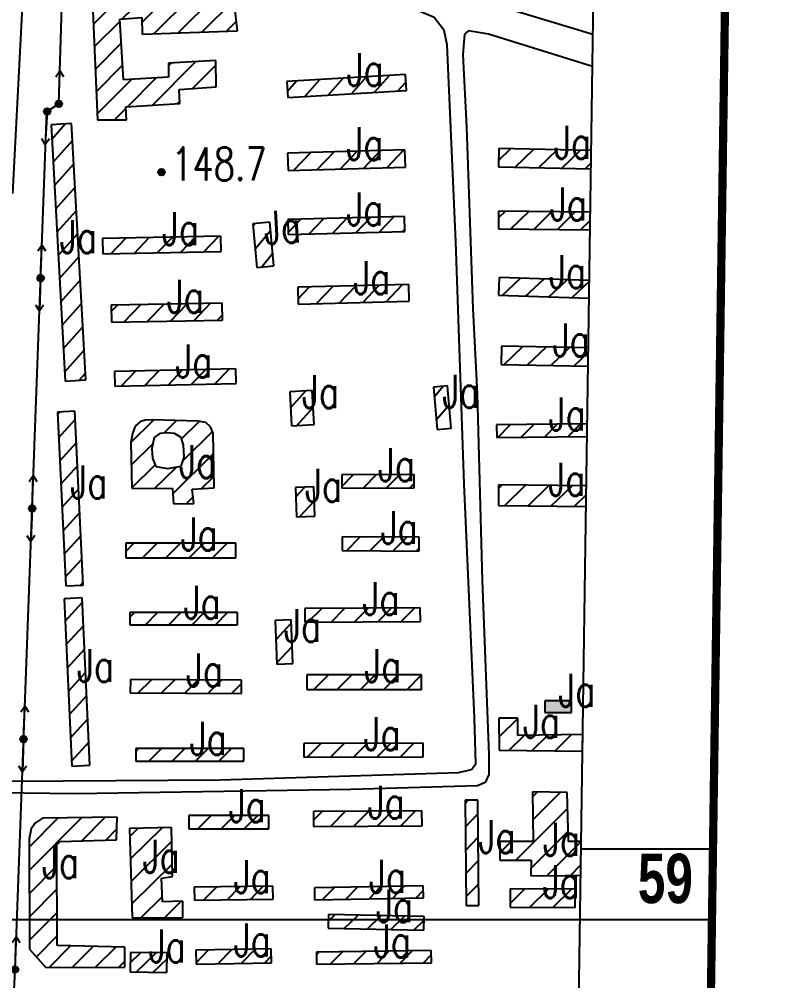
# Model space of a CAD drawing. Extents: x 408766 to 414302, y 5156573 to 5161925.
# Drawn here: x 413398 to 413858, y 5158963 to 5159546 of the extents above; entities that cross this region are included whole.
import ezdxf

# ---------------------------------------------------------------- set-up
doc = ezdxf.new("R2010")
doc.units = 0
doc.header["$LTSCALE"] = 1000
for name, pattern in [('0001', [0.5, 0.5, 0]), ('0004', [0.5, 0.5, 0]), ('5130', [1, 1, 0])]:
    doc.linetypes.add(name, pattern=pattern)
doc.layers.get('0').update_dxf_attribs({"linetype": 'CONTINUOUS'})
for name, color, linetype in [('0001', 1, 'CONTINUOUS'), ('0001ADD', 1, 'CONTINUOUS'), ('0002', 2, 'CONTINUOUS'), ('0002ADD', 2, 'CONTINUOUS'), ('0006', 6, 'CONTINUOUS'), ('0007', 7, 'CONTINUOUS'), ('0012', 12, 'CONTINUOUS'), ('0015', 15, 'CONTINUOUS'), ('0017', 85, 'CONTINUOUS'), ('0018', 7, 'CONTINUOUS')]:
    doc.layers.add(name, color=color, linetype=linetype)
doc.styles.add('CDXT', font='hbold.shx', dxfattribs={"width": 0.75, "height": 20, "bigfont": 'cdxt.shx'})
doc.styles.add('SIMPLEX', font='simplex.shx', dxfattribs={"width": 0.75, "height": 20})
pattern_1 = [(45, (0, 0), (-7.071067812, 7.071067812), [])]

# ---------------------------------------------------------------- blocks, each defined once
blk = doc.blocks.new('8140')
for radius in [0.0002, 0.000141, 0.0000832, 0.0000301]:
    blk.add_circle((0, 0), radius)
at = {"flags": 1}
blk.add_attdef('8140', (0, 0), '', height=0.0000001, dxfattribs=at)
blk = doc.blocks.new('5130')
blk.add_hatch(color=256).paths.add_polyline_path([(0.0002, 0, 1), (-0.0002, 0, 1)])
for points in [[(0, 0), (0.002, 0)], [(0.001638, 0.000233), (0.002, 0), (0.001658, -0.000229)]]:
    blk.add_lwpolyline(points)
blk.add_circle((0, 0), 0.0002)
at = {"flags": 1}
blk.add_attdef('5130', (0, 0), '', height=0.000001, dxfattribs=at)
blk = doc.blocks.new('5131')
for points in [[(-0.001638, -0.000233), (-0.002, 0), (-0.001658, 0.000229)], [(0, 0), (-0.002, 0)]]:
    blk.add_lwpolyline(points)
at = {"flags": 1}
blk.add_attdef('5131', (0, 0), '', height=0.0000000001, dxfattribs=at)

msp = doc.modelspace()

# ---------------------------------------------------------------- hatches: boundary and pattern name
at = {"layer": '0001ADD', "linetype": '0001'}
h = msp.add_hatch(dxfattribs=at)
h.set_pattern_fill('U', color=256, scale=10, angle=45, style=0, pattern_type=0)
h.set_pattern_definition(pattern_1)
h.paths.add_polyline_path([(413445.09, 5159485.34), (413462.64, 5159485.34), (413462.34, 5159493.34), (413494.99, 5159495.19), (413494.68, 5159503.8), (413517.17, 5159505.34), (413516.86, 5159521.34), (413488.21, 5159519.8), (413488.21, 5159511.19), (413460.8, 5159509.65), (413458.64, 5159546.57), (413471.89, 5159547.49), (413472.19, 5159537.34), (413530.1, 5159539.49), (413526.71, 5159567.6), (413449.71, 5159564.83), (413444.47, 5159562.98), (413442.62, 5159560.52), (413442.31, 5159551.29)])
h = msp.add_hatch(dxfattribs=at)
h.set_pattern_fill('U', color=256, scale=10, angle=48.39764, style=0, pattern_type=0)
h.set_pattern_definition([(48.39763547, (0, 0), (-7.477706904, 6.639570728), [])])
h.paths.add_polyline_path([(413560.51, 5159498.94), (413632.71, 5159503.23), (413632.13, 5159512.91), (413559.94, 5159508.62)])
h = msp.add_hatch(dxfattribs=at)
h.set_pattern_fill('U', color=256, scale=10, angle=48.18007, style=0, pattern_type=0)
h.set_pattern_definition([(48.18006978, (-340369.295, 38646.932), (-7.452441026, 6.667917422), [])])
h.paths.add_polyline_path([(413425.47, 5159326.85), (413437.92, 5159327.54), (413429.27, 5159483.11), (413416.83, 5159482.42)])
h = msp.add_hatch(dxfattribs=at)
h.set_pattern_fill('U', color=256, scale=10, angle=46.62304, style=0, pattern_type=0)
h.set_pattern_definition([(46.62303508, (0, 0), (-7.268508476, 6.867953446), [])])
h.paths.add_polyline_path([(413560.77, 5159454.57), (413631.95, 5159456.58), (413631.65, 5159467.24), (413560.46, 5159465.23)])
h = msp.add_hatch(dxfattribs=at)
h.set_pattern_fill('U', color=256, scale=10, angle=50.19116, style=0, pattern_type=0)
h.set_pattern_definition([(50.19115877, (652982.157, -11006.406), (-7.6818474, 6.402282445), [])])
h.paths.add_polyline_path([(413541.71, 5159395.79), (413552.01, 5159396.73), (413549.6, 5159423.25), (413539.3, 5159422.31)])
h = msp.add_hatch(dxfattribs=at)
h.set_pattern_fill('U', color=256, scale=10, angle=46.4253, style=0, pattern_type=0)
h.set_pattern_definition([(46.42529599, (0, 0), (-7.244762567, 6.89299756), [])])
h.paths.add_polyline_path([(413560.78, 5159415.82), (413631.71, 5159417.59), (413631.49, 5159426.72), (413560.55, 5159424.95)])
h = msp.add_hatch(dxfattribs=at)
h.set_pattern_fill('U', color=256, scale=10, angle=46.20461, style=0, pattern_type=0)
h.set_pattern_definition([(46.20460515, (0, 0), (-7.218158567, 6.920851602), [])])
h.paths.add_polyline_path([(413448.26, 5159403.96), (413520.21, 5159405.47), (413520.01, 5159414.85), (413448.07, 5159413.34)])
h = msp.add_hatch(dxfattribs=at)
h.set_pattern_fill('U', color=256, scale=10, angle=46.5, style=0, pattern_type=0)
h.set_pattern_definition([(46.49999701, (0, 0), (-7.253743351, 6.883546135), [])])
h.paths.add_polyline_path([(413566.83, 5159373.57), (413634.23, 5159375.34), (413633.97, 5159385.53), (413566.57, 5159383.76)])
h = msp.add_hatch(dxfattribs=at)
h.set_pattern_fill('U', color=256, scale=10, angle=46.07154, style=0, pattern_type=0)
h.set_pattern_definition([(46.0715434, (0, 0), (-7.20206637, 6.937596126), [])])
h.paths.add_polyline_path([(413453.56, 5159362.49), (413520.96, 5159363.75), (413520.76, 5159374.16), (413453.36, 5159372.9)])
h = msp.add_hatch(dxfattribs=at)
h.set_pattern_fill('U', color=256, scale=10, angle=46.17574, style=0, pattern_type=0)
h.set_pattern_definition([(46.17573578, (0, 0), (-7.214670473, 6.924487705), [])])
h.paths.add_polyline_path([(413455.6, 5159323.78), (413529.31, 5159325.29), (413529.13, 5159334.24), (413455.42, 5159332.73)])
h = msp.add_hatch(dxfattribs=at)
h.set_pattern_fill('U', color=256, scale=10, angle=49.96388, style=0, pattern_type=0)
h.set_pattern_definition([(49.96387918, (0, 0), (-7.656390601, 6.432704172), [])])
h.paths.add_polyline_path([(413651.25, 5159297.42), (413659.74, 5159298.16), (413657.5, 5159323.93), (413649.01, 5159323.19)])
h = msp.add_hatch(dxfattribs=at)
h.set_pattern_fill('U', color=256, scale=10, angle=48.09035, style=0, pattern_type=0)
h.set_pattern_definition([(48.0903453, (0, 0), (-7.441990018, 6.67957967), [])])
h.paths.add_polyline_path([(413562.86, 5159299.67), (413576.53, 5159300.41), (413575.42, 5159321.05), (413561.75, 5159320.31)])
h = msp.add_hatch(dxfattribs=at)
h.set_pattern_fill('U', color=256, scale=10, angle=47.72307, style=0, pattern_type=0)
h.set_pattern_definition([(47.72307361, (0, 0), (-7.399020642, 6.727146017), [])])
h.paths.add_polyline_path([(413425.74, 5159202.52), (413436.34, 5159203.03), (413431.32, 5159308.5), (413420.72, 5159308)])
h = msp.add_hatch(dxfattribs=at)
h.set_pattern_fill('U', color=256, scale=10, angle=45.32889, style=0, pattern_type=0)
h.set_pattern_definition([(45.32889096, (0, 0), (-7.11154065, 7.030361981), [])])
h.paths.add_polyline_path([(413593.37, 5159261.88), (413637.29, 5159262.13), (413637.25, 5159270.21), (413593.33, 5159269.96)])
h = msp.add_hatch(dxfattribs=at)
h.set_pattern_fill('U', color=256, scale=10, angle=46.90686, style=0, pattern_type=0)
h.set_pattern_definition([(46.90685916, (0, 0), (-7.302440694, 6.831863575), [])])
h.paths.add_polyline_path([(413565.81, 5159244.54), (413576.89, 5159244.91), (413576.3, 5159262.64), (413565.22, 5159262.27)])
h = msp.add_hatch(dxfattribs=at)
h.set_pattern_fill('U', color=256, scale=10, angle=44.69069, style=0, pattern_type=0)
h.set_pattern_definition([(44.69068534, (0, 0), (-7.032791378, 7.109138164), [])])
h.paths.add_polyline_path([(413593.62, 5159223.92), (413640.32, 5159223.66), (413640.36, 5159232.02), (413593.66, 5159232.27)])
h = msp.add_hatch(dxfattribs=at)
h.set_pattern_fill('U', color=256, scale=10, angle=45, style=0, pattern_type=0)
h.set_pattern_definition(pattern_1)
h.paths.add_polyline_path([(413462.19, 5159219.54), (413529.08, 5159219.54), (413529.08, 5159228.42), (413462.19, 5159228.42)])
h = msp.add_hatch(dxfattribs=at)
h.set_pattern_fill('U', color=256, scale=10, angle=47.65984, style=0, pattern_type=0)
h.set_pattern_definition([(47.6598397, (0, 0), (-7.39159179, 6.735307774), [])])
h.paths.add_polyline_path([(413429.53, 5159093.22), (413440.39, 5159093.72), (413435.67, 5159195.22), (413424.82, 5159194.72)])
h = msp.add_hatch(dxfattribs=at)
h.set_pattern_fill('U', color=256, scale=10, angle=45.4117, style=0, pattern_type=0)
h.set_pattern_definition([(45.41170253, (0, 0), (-7.121694443, 7.020076086), [])])
h.paths.add_polyline_path([(413570.88, 5159180.45), (413641.06, 5159180.96), (413641, 5159189.31), (413570.82, 5159188.81)])
h = msp.add_hatch(dxfattribs=at)
h.set_pattern_fill('U', color=256, scale=10, angle=45, style=0, pattern_type=0)
h.set_pattern_definition(pattern_1)
h.paths.add_polyline_path([(413464.71, 5159178.95), (413530.09, 5159178.95), (413530.09, 5159186.3), (413464.71, 5159186.3)])
h = msp.add_hatch(dxfattribs=at)
h.set_pattern_fill('U', color=256, scale=10, angle=47.19995, style=0, pattern_type=0)
h.set_pattern_definition([(47.19995273, (0, 0), (-7.33729304, 6.794419097), [])])
h.paths.add_polyline_path([(413553.99, 5159155.04), (413563.59, 5159155.41), (413562.57, 5159181.98), (413552.97, 5159181.61)])
h = msp.add_hatch(dxfattribs=at)
h.set_pattern_fill('U', color=256, scale=10, angle=45, style=0, pattern_type=0)
h.set_pattern_definition(pattern_1)
h.paths.add_polyline_path([(413572.13, 5159139.71), (413641.8, 5159139.71), (413641.8, 5159148.57), (413572.13, 5159148.57)])
h = msp.add_hatch(dxfattribs=at)
h.set_pattern_fill('U', color=256, scale=10, angle=44.57134, style=0, pattern_type=0)
h.set_pattern_definition([(44.57134268, (0, 0), (-7.01796835, 7.12377149), [])])
h.paths.add_polyline_path([(413464.98, 5159137.71), (413532.38, 5159137.21), (413532.44, 5159145.31), (413465.04, 5159145.81)])
msp.add_hatch(color=256, dxfattribs=at).paths.add_polyline_path([(413716.72, 5159125.7), (413732.8, 5159125.7), (413732.8, 5159132.7), (413716.72, 5159132.7)])
h = msp.add_hatch(dxfattribs=at)
h.set_pattern_fill('U', color=256, scale=10, angle=45.1994, style=0, pattern_type=0)
h.set_pattern_definition([(45.19939865, (0, 0), (-7.09563341, 7.046416573), [])])
h.paths.add_polyline_path([(413570.37, 5159098.62), (413642.81, 5159098.87), (413642.79, 5159107.13), (413570.34, 5159106.87)])
h = msp.add_hatch(dxfattribs=at)
h.set_pattern_fill('U', color=256, scale=10, angle=45, style=0, pattern_type=0)
h.set_pattern_definition(pattern_1)
h.paths.add_polyline_path([(413468.24, 5159096.16), (413533.87, 5159096.16), (413533.87, 5159103.76), (413468.24, 5159103.76)])
h = msp.add_hatch(dxfattribs=at)
h.set_pattern_fill('U', color=256, scale=10, angle=45.63009, style=0, pattern_type=0)
h.set_pattern_definition([(45.63008897, (628446.545, -12100.314), (-7.148400104, 6.992880376), [])])
h.paths.add_polyline_path([(413668.96, 5159008.57), (413676.63, 5159008.66), (413675.93, 5159072.49), (413668.25, 5159072.4)])
h = msp.add_hatch(dxfattribs=at)
h.set_pattern_fill('U', color=256, scale=10, angle=45.21926, style=0, pattern_type=0)
h.set_pattern_definition([(45.21926187, (0, 0), (-7.098075826, 7.043956244), [])])
h.paths.add_polyline_path([(413576.16, 5159056.6), (413642.05, 5159056.85), (413642.01, 5159065.96), (413576.13, 5159065.71)])
h = msp.add_hatch(dxfattribs=at)
h.set_pattern_fill('U', color=256, scale=10, angle=45.21116, style=0, pattern_type=0)
h.set_pattern_definition([(45.21115997, (0, 0), (-7.097079704, 7.044959877), [])])
h.paths.add_polyline_path([(413413.61, 5158971.01), (413461.68, 5158971.19), (413461.68, 5158983.24), (413420.52, 5158984.3), (413420.37, 5159045.47), (413422.29, 5159047.39), (413456.66, 5159048.49), (413456.94, 5159062.22), (413411.57, 5159061.67), (413407.45, 5159058.65), (413404.7, 5159055.08), (413403.6, 5159049.04), (413403.87, 5158982.04)])
h = msp.add_hatch(dxfattribs=at)
h.set_pattern_fill('U', color=256, scale=10, angle=45, style=0, pattern_type=0)
h.set_pattern_definition(pattern_1)
h.paths.add_polyline_path([(413500.55, 5159055.06), (413549.02, 5159055.06), (413549.02, 5159063.19), (413500.55, 5159063.19)])
h = msp.add_hatch(dxfattribs=at)
h.set_pattern_fill('U', color=256, scale=10, angle=44.48907, style=0, pattern_type=0)
h.set_pattern_definition([(44.4890684, (0, 0), (-7.007731687, 7.133841644), [])])
h.paths.add_polyline_path([(413466.08, 5159001.27), (413496.87, 5159000.99), (413496.87, 5159011.15), (413484.5, 5159010.88), (413483.95, 5159025.16), (413490.55, 5159026.26), (413490, 5159055.91), (413464.43, 5159055.36)])
h = msp.add_hatch(dxfattribs=at)
h.set_pattern_fill('U', color=256, scale=10, angle=45.67721, style=0, pattern_type=0)
h.set_pattern_definition([(45.6772129, (0, 0), (-7.154149104, 6.986998683), [])])
h.paths.add_polyline_path([(413503.9, 5159011.85), (413551.63, 5159012.42), (413551.54, 5159020.32), (413503.81, 5159019.76)])
h = msp.add_hatch(dxfattribs=at)
h.set_pattern_fill('U', color=256, scale=10, angle=45.97815, style=0, pattern_type=0)
h.set_pattern_definition([(45.97814657, (0, 0), (-7.190747954, 6.949326864), [])])
h.paths.add_polyline_path([(413576.85, 5159012.04), (413642.94, 5159013.16), (413642.82, 5159020.5), (413576.73, 5159019.37)])
h = msp.add_hatch(dxfattribs=at)
h.set_pattern_fill('U', color=256, scale=10, angle=44.59125, style=0, pattern_type=0)
h.set_pattern_definition([(44.59124774, (0, 0), (-7.020442787, 7.121332956), [])])
h.paths.add_polyline_path([(413695.58, 5159007.65), (413735.12, 5159007.37), (413735.2, 5159018.4), (413695.66, 5159018.68)])
h = msp.add_hatch(dxfattribs=at)
h.set_pattern_fill('U', color=256, scale=10, angle=43.88894, style=0, pattern_type=0)
h.set_pattern_definition([(43.88893834, (0, 0), (-6.93262704, 7.206849681), [])])
h.paths.add_polyline_path([(413585.04, 5158994.83), (413643.22, 5158993.7), (413643.38, 5159001.9), (413585.2, 5159003.03)])
h = msp.add_hatch(dxfattribs=at)
h.set_pattern_fill('U', color=256, scale=10, angle=46.05964, style=0, pattern_type=0)
h.set_pattern_definition([(46.05964114, (0, 0), (-7.200625041, 6.939092088), [])])
h.paths.add_polyline_path([(413504.98, 5158973.04), (413550.74, 5158973.88), (413550.58, 5158982.34), (413504.83, 5158981.5)])
h = msp.add_hatch(dxfattribs=at)
h.set_pattern_fill('U', color=256, scale=10, angle=45.69503, style=0, pattern_type=0)
h.set_pattern_definition([(45.69503249, (0, 0), (-7.156321788, 6.98477333), [])])
h.paths.add_polyline_path([(413577.99, 5158973.02), (413647.75, 5158973.86), (413647.66, 5158981.2), (413577.91, 5158980.35)])

# ---------------------------------------------------------------- linework, layer by layer
at = {"layer": '0001', "linetype": '0001'}
for points in [[(413445.09, 5159485.34), (413462.64, 5159485.34), (413462.34, 5159493.34), (413494.99, 5159495.19), (413494.68, 5159503.8), (413517.17, 5159505.34), (413516.86, 5159521.34), (413488.21, 5159519.8), (413488.21, 5159511.19), (413460.8, 5159509.65), (413458.64, 5159546.57), (413471.89, 5159547.49), (413472.19, 5159537.34), (413530.1, 5159539.49), (413526.71, 5159567.6), (413449.71, 5159564.83), (413444.47, 5159562.98), (413442.62, 5159560.52), (413442.31, 5159551.29)], [(413560.51, 5159498.94), (413632.71, 5159503.23), (413632.13, 5159512.91), (413559.94, 5159508.62)], [(413425.47, 5159326.85), (413437.92, 5159327.54), (413429.27, 5159483.11), (413416.83, 5159482.42)], [(413560.77, 5159454.57), (413631.95, 5159456.58), (413631.65, 5159467.24), (413560.46, 5159465.23)], [(413541.71, 5159395.79), (413552.01, 5159396.73), (413549.6, 5159423.25), (413539.3, 5159422.31)], [(413560.78, 5159415.82), (413631.71, 5159417.59), (413631.49, 5159426.72), (413560.55, 5159424.95)], [(413448.26, 5159403.96), (413520.21, 5159405.47), (413520.01, 5159414.85), (413448.07, 5159413.34)], [(413566.83, 5159373.57), (413634.23, 5159375.34), (413633.97, 5159385.53), (413566.57, 5159383.76)], [(413453.56, 5159362.49), (413520.96, 5159363.75), (413520.76, 5159374.16), (413453.36, 5159372.9)], [(413455.6, 5159323.78), (413529.31, 5159325.29), (413529.13, 5159334.24), (413455.42, 5159332.73)], [(413651.25, 5159297.42), (413659.74, 5159298.16), (413657.5, 5159323.93), (413649.01, 5159323.19)], [(413562.86, 5159299.67), (413576.53, 5159300.41), (413575.42, 5159321.05), (413561.75, 5159320.31)], [(413425.74, 5159202.52), (413436.34, 5159203.03), (413431.32, 5159308.5), (413420.72, 5159308)], [(413465.89, 5159261.75), (413490.56, 5159261.56), (413491.15, 5159252.25), (413503.58, 5159252.44), (413502.61, 5159261.17), (413515.82, 5159262.14), (413515.24, 5159295.13), (413513.68, 5159299.02), (413510.77, 5159301.73), (413506.11, 5159302.51), (413478.32, 5159303.29), (413474.24, 5159303.09), (413471.13, 5159302.32), (413467.83, 5159299.4), (413466.27, 5159294.94), (413465.3, 5159289.51)], [(413593.37, 5159261.88), (413637.29, 5159262.13), (413637.25, 5159270.21), (413593.33, 5159269.96)], [(413565.81, 5159244.54), (413576.89, 5159244.91), (413576.3, 5159262.64), (413565.22, 5159262.27)], [(413593.62, 5159223.92), (413640.32, 5159223.66), (413640.36, 5159232.02), (413593.66, 5159232.27)], [(413462.19, 5159219.54), (413529.08, 5159219.54), (413529.08, 5159228.42), (413462.19, 5159228.42)], [(413429.53, 5159093.22), (413440.39, 5159093.72), (413435.67, 5159195.22), (413424.82, 5159194.72)], [(413570.88, 5159180.45), (413641.06, 5159180.96), (413641, 5159189.31), (413570.82, 5159188.81)], [(413464.71, 5159178.95), (413530.09, 5159178.95), (413530.09, 5159186.3), (413464.71, 5159186.3)], [(413553.99, 5159155.04), (413563.59, 5159155.41), (413562.57, 5159181.98), (413552.97, 5159181.61)], [(413572.13, 5159139.71), (413641.8, 5159139.71), (413641.8, 5159148.57), (413572.13, 5159148.57)], [(413464.98, 5159137.71), (413532.38, 5159137.21), (413532.44, 5159145.31), (413465.04, 5159145.81)], [(413716.72, 5159125.7), (413732.8, 5159125.7), (413732.8, 5159132.7), (413716.72, 5159132.7)], [(413688.93, 5159102.84), (413739.54, 5159102.23), (413739.68, 5159112.26), (413700.24, 5159111.72), (413700.13, 5159122.3), (413688.67, 5159122.3)], [(413570.37, 5159098.62), (413642.81, 5159098.87), (413642.79, 5159107.13), (413570.34, 5159106.87)], [(413468.24, 5159096.16), (413533.87, 5159096.16), (413533.87, 5159103.76), (413468.24, 5159103.76)], [(413668.96, 5159008.57), (413676.63, 5159008.66), (413675.93, 5159072.49), (413668.25, 5159072.4)], [(413576.16, 5159056.6), (413642.05, 5159056.85), (413642.01, 5159065.96), (413576.13, 5159065.71)], [(413413.61, 5158971.01), (413461.68, 5158971.19), (413461.68, 5158983.24), (413420.52, 5158984.3), (413420.37, 5159045.47), (413422.29, 5159047.39), (413456.66, 5159048.49), (413456.94, 5159062.22), (413411.57, 5159061.67), (413407.45, 5159058.65), (413404.7, 5159055.08), (413403.6, 5159049.04), (413403.87, 5158982.04)], [(413500.55, 5159055.06), (413549.02, 5159055.06), (413549.02, 5159063.19), (413500.55, 5159063.19)], [(413466.08, 5159001.27), (413496.87, 5159000.99), (413496.87, 5159011.15), (413484.5, 5159010.88), (413483.95, 5159025.16), (413490.55, 5159026.26), (413490, 5159055.91), (413464.43, 5159055.36)], [(413503.9, 5159011.85), (413551.63, 5159012.42), (413551.54, 5159020.32), (413503.81, 5159019.76)], [(413576.85, 5159012.04), (413642.94, 5159013.16), (413642.82, 5159020.5), (413576.73, 5159019.37)], [(413695.58, 5159007.65), (413735.12, 5159007.37), (413735.2, 5159018.4), (413695.66, 5159018.68)], [(413585.04, 5158994.83), (413643.22, 5158993.7), (413643.38, 5159001.9), (413585.2, 5159003.03)], [(413464.88, 5158968.24), (413487.19, 5158967.96), (413487.34, 5158979.84), (413465.03, 5158980.12)], [(413504.98, 5158973.04), (413550.74, 5158973.88), (413550.58, 5158982.34), (413504.83, 5158981.5)], [(413577.99, 5158973.02), (413647.75, 5158973.86), (413647.66, 5158981.2), (413577.91, 5158980.35)]]:
    msp.add_lwpolyline(points, close=True, dxfattribs=at)
for points in [[(413744.74, 5159466.79), (413688.67, 5159467.9), (413688.45, 5159456.77), (413744.58, 5159455.66)], [(413744.2, 5159429.41), (413688.57, 5159430.01), (413688.45, 5159419.27), (413744.05, 5159418.68)], [(413743.61, 5159387.85), (413688.8, 5159389.65), (413688.45, 5159378.95), (413743.46, 5159377.13)], [(413743.03, 5159346.93), (413690.36, 5159348.06), (413690.13, 5159336.96), (413742.87, 5159335.83)], [(413742.37, 5159300.88), (413687.35, 5159300.3), (413687.44, 5159292.57), (413742.26, 5159293.15)], [(413479.47, 5159292.56), (413478.08, 5159285.96), (413478.46, 5159280.05), (413480.5, 5159274.96), (413487.59, 5159273.68), (413495.94, 5159275.19), (413497.68, 5159280.75), (413497.21, 5159288.05), (413495.82, 5159292.56), (413491.7, 5159294.96), (413487.13, 5159295.34), (413482.95, 5159294.99), (413479.47, 5159292.56)], [(413741.83, 5159263.25), (413688.58, 5159263.84), (413688.44, 5159251.38), (413741.66, 5159250.79)], [(413738.76, 5159047.43), (413730.92, 5159047.41), (413730.11, 5159077.25), (413709.19, 5159077.52), (413709.47, 5159047.41), (413689.37, 5159047.41), (413689.32, 5159036.16), (413708.38, 5159036.02), (413708.11, 5159026.53), (413729.02, 5159026.8), (413738.46, 5159026.94)]]:
    msp.add_lwpolyline(points, dxfattribs=at)
at = {"layer": '0001ADD', "linetype": '0001'}
for p, q in [((413688.53, 5159460.74), (413695.83, 5159467.76)), ((413698.62, 5159456.57), (413709.97, 5159467.48)), ((413712.76, 5159456.29), (413724.11, 5159467.2)), ((413726.9, 5159456.01), (413738.25, 5159466.92)), ((413741.04, 5159455.73), (413744.63, 5159459.18)), ((413688.52, 5159425.89), (413692.69, 5159429.96)), ((413695.98, 5159419.19), (413706.83, 5159429.81)), ((413710.12, 5159419.04), (413720.97, 5159429.66)), ((413724.26, 5159418.89), (413735.11, 5159429.51)), ((413738.4, 5159418.74), (413744.13, 5159424.34)), ((413690.78, 5159378.87), (413701.84, 5159389.23)), ((413704.91, 5159378.4), (413715.98, 5159388.76)), ((413719.05, 5159377.94), (413730.11, 5159388.29)), ((413733.18, 5159377.47), (413744.24, 5159387.83)), ((413691.98, 5159336.92), (413703.31, 5159347.78)), ((413706.12, 5159336.62), (413717.45, 5159347.47)), ((413720.26, 5159336.32), (413731.59, 5159347.17)), ((413734.39, 5159336.01), (413742.99, 5159344.25)), ((413465.31, 5159289.55), (413479.24, 5159303.26)), ((413485.29, 5159295.19), (413493.1, 5159302.87)), ((413496.07, 5159291.76), (413506.86, 5159302.38)), ((413688.1, 5159292.57), (413695.75, 5159300.39)), ((413702.25, 5159292.72), (413709.89, 5159300.54)), ((413716.39, 5159292.88), (413724.03, 5159300.69)), ((413730.53, 5159293.03), (413738.18, 5159300.84)), ((413497.03, 5159278.68), (413514.82, 5159296.19)), ((413465.59, 5159275.79), (413478.65, 5159288.65)), ((413490.76, 5159258.47), (413515.46, 5159282.79)), ((413465.88, 5159262.05), (413480.07, 5159276.02)), ((413479.73, 5159261.65), (413492.94, 5159274.65)), ((413508.17, 5159261.58), (413515.7, 5159268.99)), ((413688.56, 5159261.7), (413690.73, 5159263.82)), ((413692.27, 5159251.34), (413704.87, 5159263.66)), ((413706.41, 5159251.19), (413719.01, 5159263.51)), ((413720.55, 5159251.03), (413733.15, 5159263.35)), ((413498.81, 5159252.36), (413503.12, 5159256.61)), ((413734.69, 5159250.87), (413741.76, 5159257.78)), ((413689.37, 5159111.27), (413700.13, 5159122.02)), ((413695.01, 5159102.76), (413704.02, 5159111.77)), ((413708.99, 5159102.59), (413718.36, 5159111.97)), ((413722.96, 5159102.43), (413732.7, 5159112.16)), ((413709.22, 5159074.55), (413712.16, 5159077.49)), ((413709.35, 5159060.53), (413726.12, 5159077.31)), ((413698.98, 5159036.02), (413730.38, 5159067.42)), ((413708.24, 5159031.14), (413730.75, 5159053.65)), ((413689.34, 5159040.52), (413696.23, 5159047.41)), ((413717.9, 5159026.65), (413738.68, 5159047.43)), ((413732.23, 5159026.85), (413738.55, 5159033.17)), ((413464.95, 5158973.76), (413471.39, 5158980.04)), ((413468.58, 5158968.19), (413480.61, 5158979.92)), ((413478.94, 5158968.06), (413487.3, 5158976.21))]:
    msp.add_line(p, q, dxfattribs=at)
at = {"layer": '0002', "linetype": '5130'}
msp.add_lwpolyline([(413378.88, 5158587.14), (413394.98, 5158969.67), (413414.28, 5159490.42), (413421.64, 5159495.09), (413437.14, 5159993.23), (413446.43, 5160274.26), (413446.43, 5160274.26)], dxfattribs=at)
at = {"layer": '0006', "linetype": '0004'}
for points in [[(413745.74, 5159537.1), (413682.09, 5159556.41), (413670.99, 5159560.75), (413667.61, 5159564.6), (413669.06, 5159579.55), (413681.15, 5159640.14), (413694.85, 5159722.19), (413700.3, 5159747.81)], [(413392.43, 5159084.03), (413519.55, 5159084.91), (413664.21, 5159089.28), (413672.1, 5159091.04), (413674.73, 5159094.54), (413673.85, 5159122.56), (413667.72, 5159264.42), (413662.58, 5159411.25), (413657.33, 5159530.88), (413655.58, 5159539.63), (413649.44, 5159547.51), (413638.92, 5159551.89), (413535.47, 5159580.79), (413439.9, 5159607.06), (413424.12, 5159607.93), (413410.1, 5159603.56), (413401.33, 5159592.17), (413399.57, 5159558.02), (413393.44, 5159440.68)], [(413745.46, 5159517.82), (413682.46, 5159537.3), (413670.36, 5159539.45), (413667.77, 5159537.3), (413666.91, 5159524.78), (413669.07, 5159481.2), (413672.95, 5159370.82), (413675.54, 5159319.04), (413678.49, 5159205.9), (413682.64, 5159100.26), (413682.56, 5159088.01), (413680.49, 5159083.18), (413675.65, 5159081.11), (413598.92, 5159079.04), (413431.64, 5159076.28), (413384.79, 5159076.99), (413379.95, 5159074.92), (413379.26, 5159065.95), (413375.81, 5159008.64), (413372.35, 5158928.55)]]:
    msp.add_lwpolyline(points, dxfattribs=at)
at = {"layer": '0012'}
for p, q in [((413707.18, 5156833.14), (413775.51, 5161624.84)), ((408864.72, 5159000), (413818.09, 5159000))]:
    msp.add_line(p, q, dxfattribs=at)
at = {"layer": '0012', "const_width": 5}
msp.add_lwpolyline([(408833.18, 5156904.54), (408905.3, 5161696.24), (413855.5, 5161623.67), (413787.17, 5156831.96), (408833.18, 5156904.54)], dxfattribs=at)
at = {"layer": '0018', "color": 2}
msp.add_lwpolyline([(413738.69, 5159042.92), (413818.7, 5159042.92)], dxfattribs=at)

# ---------------------------------------------------------------- block references
at = {"layer": '0002ADD', "linetype": '5130', "xscale": 10000, "yscale": 10000, "zscale": 10000}
for name, p, rotation in [('5130', (413421.64, 5159495.09), 88.21760894965418), ('5130', (413414.44, 5159490.41), 266.9169963647432), ('5130', (413410.54, 5159389.38), 87.87657016247402), ('5131', (413410.54, 5159389.38), 87.87657016247402), ('5130', (413405.35, 5159249.48), 87.87657016247402), ('5131', (413405.35, 5159249.48), 87.87657016247402), ('5130', (413400.16, 5159109.58), 87.87657016247402), ('5131', (413400.16, 5159109.58), 87.87657016247402), ('5130', (413394.98, 5158969.67), 87.87657016247402)]:
    msp.add_blockref(name, p, dxfattribs=dict(at, rotation=rotation))
at = {"layer": '0015', "xscale": 10000, "yscale": 10000, "zscale": 10000}
msp.add_blockref('8140', (413483.9, 5159453.59, 148.7), dxfattribs=at)

# ---------------------------------------------------------------- texts
at = {"layer": '0007', "style": 'SIMPLEX', "width": 0.75}
msp.add_text('148.7', height=20, dxfattribs=at).set_placement((413489.9, 5159448.59, 148.7))
at = {"layer": '0012', "style": 'CDXT', "width": 0.75}
msp.add_text('59', height=30, dxfattribs=at).set_placement((413773.09, 5159010))
at = {"layer": '0017', "linetype": '0001', "style": 'SIMPLEX', "width": 0.75}
for p in [(413596.32, 5159505.93), (413596.21, 5159460.91), (413722.25, 5159461.67), (413596.13, 5159421.27), (413719.68, 5159424.31), (413484.14, 5159409.41), (413422.21, 5159404.47), (413600.4, 5159379.55), (413719.13, 5159383.3), (413487.16, 5159368.32), (413721.42, 5159341.84), (413492.36, 5159329.01), (413569.14, 5159310.36), (413654.38, 5159310.67), (413718.91, 5159296.77), (413494.64, 5159267.96), (413615.31, 5159266.04), (413718.68, 5159257.28), (413428.53, 5159255.51), (413571.05, 5159253.59), (413616.99, 5159227.97), (413495.63, 5159223.98), (413497.4, 5159182.62), (413605.94, 5159184.88), (413558.28, 5159168.51), (413432.6, 5159144.22), (413498.71, 5159141.51), (413606.97, 5159144.14), (413724.76, 5159129.2), (413703.44, 5159110.41), (413501.06, 5159099.96), (413606.58, 5159102.87), (413524.78, 5159059.13), (413609.09, 5159061.28), (413676.36, 5159040.36), (413715.44, 5159038.73), (413472.4, 5159028.45), (413411.3, 5159025.1), (413527.72, 5159016.09), (413609.84, 5159016.27), (413715.39, 5159013.03), (413614.21, 5158998.36), (413527.78, 5158977.69), (413612.83, 5158977.11), (413476.11, 5158974.04)]:
    msp.add_text('Ja', height=20, dxfattribs=at).set_placement(p)
msp.add_text('Ja', height=20, rotation=3.52277, dxfattribs=at).set_placement((413546.57, 5159409.69))

doc.saveas('drawing.dxf')
